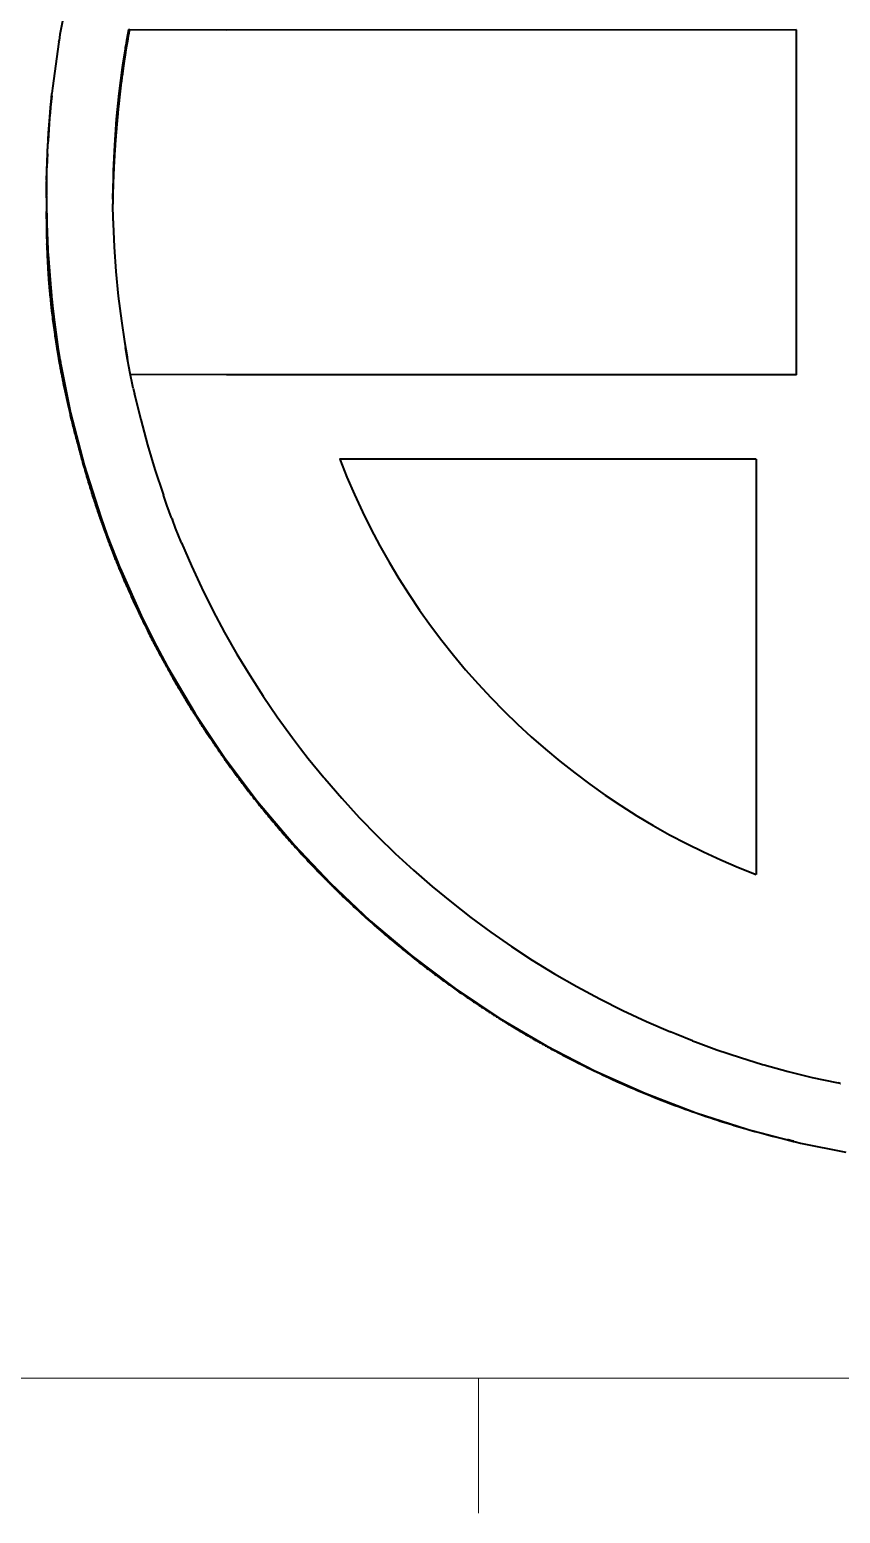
# Model space of a CAD drawing. Header units: inches. Extents: x 0.3 to 10.7, y 0.3 to 8.2.
# Drawn here: x 1.501 to 2.703, y 0.3 to 2.498 of the extents above; entities that cross this region are included whole.
import ezdxf

# ---------------------------------------------------------------- set-up
doc = ezdxf.new("R2010")
doc.units = ezdxf.units.IN
doc.header["$LTSCALE"] = 0.03937
doc.header["$MEASUREMENT"] = 0
doc.layers.add('Border', color=7, linetype='Continuous')
doc.layers.add('Geometries', color=7, linetype='Continuous')

msp = doc.modelspace()

# ---------------------------------------------------------------- linework, layer by layer
at = {"layer": 'Border', "linetype": 'Continuous', "lineweight": 15}
for p, q in [((0.5, 0.5), (10.5, 0.5)), ((2.1667, 0.5), (2.1667, 0.3))]:
    msp.add_line(p, q, dxfattribs=at)
at = {"layer": 'Geometries', "linetype": 'Continuous', "lineweight": 40}
for p, q in [((1.6478, 2.4979), (1.6449, 2.482)), ((1.6479, 2.4981), (1.6478, 2.4979)), ((1.6496, 2.498), (1.6479, 2.498)), ((1.7932, 2.4975), (1.6496, 2.498)), ((2.6379, 2.4976), (1.7932, 2.4975)), ((2.6379, 1.9866), (2.6379, 2.4976)), ((1.5445, 2.4798), (1.5449, 2.482)), ((1.5451, 2.482), (1.545, 2.4817)), ((1.545, 2.4816), (1.5451, 2.4819)), ((1.545, 2.4817), (1.545, 2.4816)), ((1.545, 2.4816), (1.545, 2.4816)), ((1.5451, 2.4824), (1.5451, 2.4821)), ((1.6428, 2.4696), (1.6391, 2.4459)), ((1.6429, 2.4701), (1.6428, 2.4696)), ((1.6431, 2.4715), (1.6429, 2.4701)), ((1.6442, 2.4776), (1.6431, 2.4715)), ((1.6449, 2.4815), (1.6447, 2.4808)), ((1.6447, 2.4808), (1.6447, 2.4805)), ((1.6449, 2.482), (1.6449, 2.4817)), ((1.6449, 2.4817), (1.6449, 2.4815)), ((1.6391, 2.4459), (1.6389, 2.4447)), ((1.5287, 2.3353), (1.5343, 2.4033)), ((1.5341, 2.4001), (1.5344, 2.4033)), ((1.5286, 2.3332), (1.5287, 2.3353)), ((1.5268, 2.289), (1.5283, 2.3278)), ((1.5277, 2.3138), (1.5273, 2.3063)), ((1.5277, 2.3138), (1.528, 2.3214)), ((1.5277, 2.3139), (1.5277, 2.3138)), ((1.5283, 2.3278), (1.5284, 2.329)), ((1.5263, 2.2578), (1.5268, 2.289)), ((1.5273, 2.3063), (1.5271, 2.2998)), ((1.6252, 2.2885), (1.6251, 2.2848)), ((1.5265, 2.2756), (1.5265, 2.276)), ((1.5265, 2.2755), (1.5265, 2.2756)), ((1.5265, 2.2752), (1.5265, 2.2755)), ((1.6248, 2.2658), (1.6247, 2.2554)), ((1.6249, 2.2737), (1.6248, 2.2674)), ((1.6248, 2.2674), (1.6248, 2.2658)), ((1.6251, 2.2825), (1.6249, 2.2737)), ((1.6251, 2.2848), (1.6251, 2.2825)), ((1.5262, 2.2515), (1.5262, 2.2523)), ((1.5262, 2.251), (1.5262, 2.2522)), ((1.5262, 2.2519), (1.5262, 2.2518)), ((1.5262, 2.2518), (1.5262, 2.2518)), ((1.5262, 2.2515), (1.5262, 2.2513)), ((1.5262, 2.2513), (1.5262, 2.2515)), ((1.5262, 2.2513), (1.5262, 2.251)), ((1.5262, 2.251), (1.5262, 2.2513)), ((1.5262, 2.251), (1.5262, 2.251)), ((1.5262, 2.251), (1.5262, 2.25)), ((1.5262, 2.2509), (1.5262, 2.251)), ((1.5262, 2.251), (1.5262, 2.2499)), ((1.5262, 2.25), (1.5262, 2.2509)), ((1.5262, 2.25), (1.5262, 2.25)), ((1.5262, 2.25), (1.5262, 2.25)), ((1.5262, 2.25), (1.5262, 2.2499)), ((1.5262, 2.2499), (1.5262, 2.25)), ((1.5262, 2.249), (1.5262, 2.2499)), ((1.5262, 2.249), (1.5262, 2.2499)), ((1.5262, 2.2499), (1.5262, 2.2488)), ((1.5262, 2.2497), (1.5262, 2.2488)), ((1.5262, 2.2488), (1.5262, 2.249)), ((1.5262, 2.2487), (1.5262, 2.249)), ((1.5262, 2.2488), (1.5262, 2.2487)), ((1.5262, 2.2488), (1.5262, 2.2487)), ((1.5262, 2.2488), (1.5262, 2.2473)), ((1.5262, 2.2487), (1.5262, 2.248)), ((1.5262, 2.2483), (1.5262, 2.248)), ((1.5262, 2.248), (1.5262, 2.2457)), ((1.5262, 2.248), (1.5262, 2.248)), ((1.5262, 2.2457), (1.5262, 2.2209)), ((1.5263, 2.2546), (1.5263, 2.2578)), ((1.5262, 2.2522), (1.5263, 2.2546)), ((1.5262, 2.248), (1.5262, 2.2476)), ((1.5262, 2.2473), (1.5263, 2.2426)), ((1.5263, 2.2461), (1.5263, 2.246)), ((1.5263, 2.2426), (1.5268, 2.2108)), ((1.6247, 2.2554), (1.6247, 2.2509)), ((1.6247, 2.2498), (1.6247, 2.2553)), ((1.6247, 2.2509), (1.6247, 2.2502)), ((1.6247, 2.2502), (1.6247, 2.2499)), ((1.6247, 2.2499), (1.6247, 2.2484)), ((1.6247, 2.249), (1.6247, 2.2498)), ((1.6247, 2.247), (1.6247, 2.2484)), ((1.6247, 2.247), (1.6247, 2.2393)), ((1.6252, 2.2577), (1.6252, 2.2577)), ((1.5262, 2.2209), (1.5262, 2.2194)), ((1.6247, 2.2386), (1.6247, 2.2393)), ((1.6251, 2.2172), (1.6247, 2.2386)), ((1.6248, 2.2394), (1.6248, 2.2399)), ((1.5262, 2.2193), (1.5262, 2.2195)), ((1.5262, 2.2193), (1.5262, 2.2194)), ((1.5262, 2.2193), (1.5262, 2.2192)), ((1.5262, 2.2187), (1.5262, 2.2193)), ((1.5262, 2.2188), (1.5262, 2.2183)), ((1.5262, 2.2187), (1.5262, 2.2183)), ((1.5268, 2.211), (1.5268, 2.2109)), ((1.5268, 2.2108), (1.5283, 2.1725)), ((1.5268, 2.2108), (1.5268, 2.2108)), ((1.6251, 2.2149), (1.6251, 2.2172)), ((1.5283, 2.1725), (1.5278, 2.1825)), ((1.5283, 2.1725), (1.5284, 2.1708)), ((1.5288, 2.1648), (1.5287, 2.1651)), ((1.5287, 2.1651), (1.5343, 2.0967)), ((1.529, 2.1613), (1.5288, 2.1648)), ((1.5291, 2.1599), (1.529, 2.1613)), ((1.5343, 2.0967), (1.5345, 2.0947)), ((1.536, 2.0812), (1.5362, 2.0793)), ((1.5362, 2.0793), (1.5438, 2.0241)), ((1.5384, 2.0637), (1.5364, 2.0793)), ((1.5397, 2.0539), (1.5408, 2.0459)), ((1.5438, 2.0241), (1.5443, 2.0211)), ((1.6419, 2.0359), (1.6457, 2.0133)), ((1.644, 2.0232), (1.6434, 2.027)), ((1.6443, 2.0213), (1.644, 2.0232)), ((1.5443, 2.0211), (1.5457, 2.0127)), ((1.5464, 2.0088), (1.5477, 2.0012)), ((1.5477, 2.0012), (1.548, 1.9993)), ((1.6444, 2.0207), (1.6443, 2.0213)), ((1.6465, 2.0094), (1.6444, 2.0207)), ((1.6457, 2.0133), (1.6458, 2.0131)), ((1.6458, 2.0131), (1.6459, 2.0127)), ((1.6459, 2.0127), (1.6459, 2.0124)), ((1.6459, 2.0124), (1.6465, 2.0094)), ((1.6488, 1.9967), (1.6465, 2.0094)), ((1.6493, 1.9942), (1.6488, 1.9967)), ((1.6494, 1.9937), (1.6493, 1.9942)), ((1.6549, 1.9668), (1.6494, 1.9937)), ((1.7931, 1.9866), (1.6507, 1.9871)), ((2.6379, 1.9866), (1.7931, 1.9866)), ((1.6549, 1.9668), (1.6568, 1.9583)), ((1.6569, 1.958), (1.6568, 1.9583)), ((2.5781, 1.8616), (1.9607, 1.8616)), ((2.5781, 1.8616), (2.5779, 1.358)), ((1.7048, 1.7938), (1.6996, 1.8083)), ((1.7117, 1.775), (1.7048, 1.7938)), ((1.7177, 1.7597), (1.7128, 1.7723)), ((1.7266, 1.7376), (1.7177, 1.7597)), ((1.6359, 1.6994), (1.6374, 1.6958)), ((1.672, 1.6191), (1.6856, 1.592)), ((1.6856, 1.592), (1.7012, 1.5624)), ((2.5779, 1.358), (2.5781, 1.2463)), ((2.452, 1.0128), (2.451, 1.0132)), ((2.4594, 1.0098), (2.452, 1.0128)), ((2.4838, 1.0001), (2.4594, 1.0098)), ((2.4838, 1.0002), (2.4838, 1.0002)), ((2.7027, 0.9369), (2.6996, 0.9376)), ((2.7027, 0.9369), (2.7032, 0.9368)), ((2.5676, 0.8682), (2.5735, 0.8666)), ((2.5735, 0.8666), (2.6246, 0.8531)), ((2.6246, 0.8534), (2.6246, 0.8534)), ((2.6246, 0.8531), (2.6334, 0.851)), ((2.6334, 0.851), (2.6365, 0.8503))]:
    msp.add_line(p, q, dxfattribs=at)
at = {"layer": 'Geometries', "linetype": 'Continuous', "lineweight": 40, "flags": 128}
for points in [[(1.5633, 2.5752), (1.562, 2.5695), (1.5463, 2.4909), (1.5449, 2.482)], [(1.6252, 2.2577), (1.6252, 2.2577), (1.6252, 2.2578), (1.6252, 2.2579), (1.6252, 2.2581), (1.6253, 2.2582), (1.6253, 2.2584), (1.6253, 2.2585), (1.6253, 2.2587), (1.6253, 2.2589), (1.6253, 2.2591), (1.6253, 2.2593), (1.6253, 2.2595), (1.6253, 2.2598), (1.6253, 2.2601), (1.6253, 2.2603), (1.6253, 2.2605), (1.6253, 2.2607), (1.6253, 2.2609), (1.6253, 2.2612), (1.6253, 2.2614), (1.6254, 2.2618), (1.6254, 2.2622), (1.6254, 2.2624), (1.6254, 2.2626), (1.6254, 2.2629), (1.6254, 2.2631), (1.6254, 2.2634), (1.6254, 2.2636), (1.6254, 2.2639), (1.6254, 2.2643), (1.6254, 2.2647), (1.6255, 2.2651), (1.6255, 2.2656), (1.6255, 2.2661), (1.6255, 2.2667), (1.6255, 2.2673), (1.6255, 2.2679), (1.6256, 2.2685), (1.6256, 2.2689), (1.6256, 2.2692), (1.6256, 2.2696), (1.6256, 2.2699), (1.6256, 2.2702), (1.6256, 2.2705), (1.6256, 2.2708), (1.6257, 2.271), (1.6257, 2.2712), (1.6257, 2.2713), (1.6257, 2.2715), (1.6257, 2.2716), (1.6257, 2.2717), (1.6257, 2.2719), (1.6257, 2.2722), (1.6257, 2.2725), (1.6257, 2.2728), (1.6257, 2.2731), (1.6257, 2.2735), (1.6258, 2.2739), (1.6258, 2.2743), (1.6258, 2.2748), (1.6258, 2.2752), (1.6258, 2.2757), (1.6258, 2.2763), (1.6259, 2.2768), (1.6259, 2.2773), (1.6259, 2.2779), (1.6259, 2.2785), (1.626, 2.2792), (1.626, 2.2801), (1.626, 2.2809), (1.6261, 2.2817), (1.6261, 2.2827), (1.6261, 2.2837), (1.6262, 2.2847), (1.6262, 2.2858), (1.6263, 2.2868), (1.6263, 2.2879), (1.6264, 2.2891), (1.6264, 2.2903), (1.6265, 2.2916), (1.6266, 2.2929), (1.6266, 2.2943), (1.6267, 2.2957), (1.6267, 2.2966), (1.6268, 2.2975), (1.6268, 2.2984), (1.6269, 2.2993), (1.6269, 2.3002), (1.627, 2.3012), (1.627, 2.3021), (1.6271, 2.303), (1.6271, 2.3042), (1.6272, 2.3053), (1.6273, 2.3063), (1.6273, 2.3074), (1.6274, 2.3084), (1.6275, 2.3095), (1.6275, 2.3105), (1.6276, 2.3115), (1.6276, 2.3125), (1.6277, 2.3134), (1.6277, 2.3143), (1.6278, 2.3152), (1.6278, 2.316), (1.6279, 2.3167), (1.6279, 2.3175), (1.628, 2.3182), (1.628, 2.3189), (1.6281, 2.3195), (1.6281, 2.3202), (1.6281, 2.3208), (1.6282, 2.3214), (1.6282, 2.3218), (1.6282, 2.3222), (1.6283, 2.3226), (1.6283, 2.323), (1.6283, 2.3233), (1.6283, 2.3236), (1.6283, 2.3239), (1.6284, 2.3241), (1.6284, 2.3243), (1.6284, 2.3246), (1.6284, 2.3247), (1.6284, 2.3249), (1.6284, 2.325), (1.6284, 2.3252), (1.6285, 2.3254), (1.6285, 2.3257), (1.6285, 2.326), (1.6285, 2.3263), (1.6285, 2.3266), (1.6286, 2.327), (1.6286, 2.3274), (1.6286, 2.3278), (1.6286, 2.3283), (1.6287, 2.3287), (1.6287, 2.3292), (1.6287, 2.3297), (1.6288, 2.3303), (1.6288, 2.3308), (1.6289, 2.3314), (1.6289, 2.3321), (1.629, 2.3328), (1.629, 2.3335), (1.6291, 2.3342), (1.6291, 2.335), (1.6292, 2.3366), (1.6294, 2.3382), (1.6295, 2.3398), (1.6296, 2.3414), (1.6297, 2.343), (1.6298, 2.3445), (1.63, 2.346), (1.6301, 2.3474), (1.6302, 2.3489), (1.6303, 2.3504), (1.6304, 2.3519), (1.6306, 2.3534), (1.6307, 2.3549), (1.6308, 2.3563), (1.6309, 2.3577), (1.6311, 2.359), (1.6312, 2.3604), (1.6313, 2.3617), (1.6314, 2.3632), (1.6316, 2.3646), (1.6317, 2.3661), (1.6318, 2.3676), (1.632, 2.3691), (1.6321, 2.3706), (1.6323, 2.3722), (1.6324, 2.3738), (1.6326, 2.3754), (1.6327, 2.377), (1.6329, 2.3787), (1.6331, 2.3804), (1.6332, 2.3822), (1.6334, 2.3839), (1.6336, 2.3857), (1.6338, 2.3876), (1.634, 2.389), (1.6341, 2.3905), (1.6343, 2.392), (1.6344, 2.3935), (1.6346, 2.3951), (1.6349, 2.3973), (1.6351, 2.3996), (1.6354, 2.4018), (1.6356, 2.404), (1.6359, 2.4062), (1.6361, 2.4083), (1.6364, 2.4107), (1.6367, 2.413), (1.637, 2.4152), (1.6372, 2.4175), (1.6375, 2.4197), (1.6378, 2.4218), (1.6381, 2.4239), (1.6383, 2.426), (1.6386, 2.4281), (1.6389, 2.4301), (1.6392, 2.4322), (1.6394, 2.4342), (1.6397, 2.4362), (1.64, 2.4381), (1.6402, 2.4401), (1.6405, 2.442), (1.6408, 2.4438), (1.641, 2.4457), (1.6413, 2.4475), (1.6416, 2.4493), (1.6418, 2.451), (1.6421, 2.4528), (1.6423, 2.4545), (1.6428, 2.4575), (1.6433, 2.4606), (1.6438, 2.4637), (1.6446, 2.4689), (1.6454, 2.4741), (1.6463, 2.4792), (1.6472, 2.4844), (1.648, 2.4889), (1.6488, 2.4934), (1.649, 2.4945), (1.6492, 2.4957), (1.6494, 2.4969), (1.6496, 2.498)], [(1.5445, 2.4798), (1.5352, 2.4115), (1.5343, 2.4033)], [(1.6447, 2.4805), (1.6446, 2.48), (1.6442, 2.4776)], [(1.6389, 2.4447), (1.6385, 2.4419), (1.6335, 2.4037), (1.6297, 2.3654), (1.6269, 2.327)], [(1.5324, 2.3828), (1.5332, 2.3915), (1.5341, 2.4001)], [(1.5294, 2.3454), (1.5311, 2.3684), (1.5324, 2.3828)], [(1.5286, 2.3332), (1.5285, 2.3311), (1.5284, 2.329)], [(1.5288, 2.3352), (1.5294, 2.3453), (1.5294, 2.3454)], [(1.5277, 2.3139), (1.5277, 2.314), (1.5278, 2.3158), (1.5278, 2.3175), (1.5279, 2.3193), (1.528, 2.3211), (1.5281, 2.3229), (1.5282, 2.3247), (1.5283, 2.3266), (1.5284, 2.3284), (1.5284, 2.3292)], [(1.528, 2.3214), (1.5281, 2.3221), (1.5284, 2.3278)], [(1.6269, 2.327), (1.6269, 2.327), (1.6252, 2.289)], [(1.5265, 2.276), (1.5271, 2.299), (1.5271, 2.2998)], [(1.5265, 2.276), (1.5265, 2.2761), (1.5265, 2.2775), (1.5265, 2.2789), (1.5266, 2.2801), (1.5266, 2.2812), (1.5266, 2.2823), (1.5266, 2.2832), (1.5267, 2.2843), (1.5267, 2.2852), (1.5267, 2.286), (1.5267, 2.2867), (1.5267, 2.2874), (1.5267, 2.2879), (1.5268, 2.2883), (1.5268, 2.2886), (1.5268, 2.2888), (1.5268, 2.2889), (1.5268, 2.289)], [(1.6252, 2.289), (1.6252, 2.2885), (1.6252, 2.2885)], [(1.5262, 2.2513), (1.5262, 2.2513), (1.5262, 2.2513), (1.5262, 2.2513), (1.5262, 2.2513), (1.5262, 2.2513), (1.5262, 2.2513), (1.5262, 2.2513), (1.5262, 2.2513), (1.5262, 2.2513), (1.5262, 2.2513), (1.5262, 2.2514), (1.5262, 2.2514), (1.5262, 2.2514), (1.5262, 2.2514), (1.5262, 2.2514), (1.5262, 2.2514), (1.5262, 2.2514), (1.5262, 2.2514), (1.5262, 2.2514), (1.5262, 2.2515), (1.5262, 2.2515), (1.5262, 2.2515), (1.5262, 2.2515), (1.5262, 2.2515), (1.5262, 2.2515), (1.5262, 2.2515), (1.5262, 2.2515), (1.5262, 2.2515), (1.5262, 2.2516), (1.5262, 2.2516), (1.5262, 2.2516), (1.5262, 2.2516), (1.5262, 2.2516), (1.5262, 2.2516), (1.5262, 2.2516), (1.5262, 2.2517), (1.5262, 2.2517), (1.5262, 2.2517), (1.5262, 2.2517), (1.5262, 2.2517), (1.5262, 2.2517), (1.5262, 2.2517), (1.5262, 2.2518), (1.5262, 2.2518), (1.5262, 2.2518), (1.5262, 2.2518)], [(1.5262, 2.2488), (1.5262, 2.2483), (1.5262, 2.2483)], [(1.5262, 2.248), (1.5262, 2.248), (1.5262, 2.248), (1.5262, 2.248), (1.5262, 2.2479), (1.5262, 2.2479), (1.5262, 2.2479), (1.5262, 2.2479), (1.5262, 2.2478), (1.5262, 2.2478), (1.5262, 2.2478), (1.5262, 2.2477), (1.5262, 2.2477), (1.5262, 2.2477), (1.5262, 2.2477), (1.5262, 2.2476), (1.5262, 2.2476), (1.5262, 2.2476), (1.5262, 2.2475), (1.5262, 2.2475), (1.5262, 2.2475), (1.5262, 2.2474), (1.5262, 2.2474), (1.5262, 2.2474), (1.5262, 2.2473), (1.5262, 2.2473), (1.5262, 2.2473), (1.5262, 2.2472), (1.5262, 2.2472), (1.5262, 2.2472), (1.5262, 2.2471), (1.5262, 2.2471), (1.5262, 2.247), (1.5262, 2.247), (1.5262, 2.2469), (1.5262, 2.2469), (1.5262, 2.2469), (1.5262, 2.2468), (1.5262, 2.2468), (1.5262, 2.2467), (1.5262, 2.2467), (1.5262, 2.2467), (1.5262, 2.2466), (1.5262, 2.2466), (1.5262, 2.2465), (1.5262, 2.2465), (1.5262, 2.2464), (1.5262, 2.2464), (1.5262, 2.2463), (1.5262, 2.2463), (1.5262, 2.2462), (1.5262, 2.2462), (1.5262, 2.2462), (1.5262, 2.2461), (1.5263, 2.2461)], [(1.6248, 2.2399), (1.6249, 2.2406), (1.6249, 2.2421), (1.6249, 2.2435), (1.6249, 2.245), (1.625, 2.2464), (1.625, 2.2477), (1.625, 2.2489), (1.625, 2.2501), (1.6251, 2.2511), (1.6251, 2.2521), (1.6251, 2.2532), (1.6251, 2.2541), (1.6251, 2.2541)], [(1.6251, 2.2541), (1.6252, 2.2549), (1.6252, 2.2552)], [(1.6252, 2.2552), (1.6252, 2.2556), (1.6252, 2.2563), (1.6252, 2.2568), (1.6252, 2.2572), (1.6252, 2.2575), (1.6252, 2.2577), (1.6252, 2.2577)], [(1.6252, 2.2552), (1.6252, 2.2552), (1.6252, 2.2555), (1.6252, 2.2559), (1.6252, 2.2561), (1.6252, 2.2563), (1.6252, 2.2565), (1.6252, 2.2567), (1.6252, 2.2568), (1.6252, 2.257), (1.6252, 2.2571), (1.6252, 2.2572), (1.6252, 2.2573), (1.6252, 2.2574), (1.6252, 2.2575), (1.6252, 2.2576), (1.6252, 2.2577)], [(1.5273, 2.196), (1.5269, 2.206), (1.5264, 2.2286)], [(1.6248, 2.2386), (1.6248, 2.2391), (1.6248, 2.2394)], [(1.5262, 2.2192), (1.5262, 2.2188), (1.5262, 2.2188)], [(1.5267, 2.2119), (1.5268, 2.2115), (1.5268, 2.2112), (1.5268, 2.211), (1.5268, 2.211)], [(1.5268, 2.2109), (1.5268, 2.2109), (1.5268, 2.2108)], [(1.6251, 2.2149), (1.6252, 2.213), (1.6253, 2.2102)], [(1.6253, 2.2102), (1.6267, 2.1763), (1.6292, 2.1396), (1.6327, 2.103), (1.6373, 2.0666), (1.6419, 2.0359)], [(1.5267, 2.1807), (1.5268, 2.1803), (1.5268, 2.18), (1.5268, 2.1798), (1.5268, 2.1797), (1.5268, 2.1797)], [(1.5268, 2.1797), (1.5268, 2.1797), (1.5268, 2.1798), (1.5268, 2.18), (1.5268, 2.1803), (1.5267, 2.1807), (1.5267, 2.1807)], [(1.5268, 2.1797), (1.5268, 2.1797)], [(1.5268, 2.1797), (1.5268, 2.1791), (1.5268, 2.1784), (1.5268, 2.1777), (1.5269, 2.1769), (1.5269, 2.1761), (1.5269, 2.1753), (1.5269, 2.1746), (1.527, 2.1739), (1.527, 2.1732), (1.527, 2.1727), (1.527, 2.1723), (1.527, 2.1719), (1.527, 2.1716), (1.5271, 2.1712), (1.5271, 2.1709), (1.5271, 2.1706), (1.5271, 2.1704), (1.5271, 2.1702), (1.5271, 2.17), (1.5271, 2.1698), (1.5271, 2.1697), (1.5271, 2.1696), (1.5271, 2.1695), (1.5271, 2.1692), (1.5271, 2.169), (1.5272, 2.1687), (1.5272, 2.1684), (1.5272, 2.168), (1.5272, 2.1677), (1.5272, 2.1673), (1.5272, 2.1669), (1.5272, 2.1664), (1.5273, 2.166), (1.5273, 2.1655), (1.5273, 2.165), (1.5273, 2.1644), (1.5273, 2.1639), (1.5274, 2.1633), (1.5274, 2.1626), (1.5274, 2.162), (1.5275, 2.1613), (1.5275, 2.1606), (1.5275, 2.1599), (1.5276, 2.1592), (1.5276, 2.1584), (1.5276, 2.1576), (1.5277, 2.1568), (1.5277, 2.156), (1.5278, 2.1544), (1.5279, 2.1529), (1.528, 2.151), (1.5281, 2.1492), (1.5282, 2.1474), (1.5283, 2.1455), (1.5284, 2.1436), (1.5285, 2.1417), (1.5286, 2.1399), (1.5287, 2.1381), (1.5289, 2.1361), (1.529, 2.1341), (1.5291, 2.1322), (1.5293, 2.1303), (1.5294, 2.1284), (1.5295, 2.1266), (1.5297, 2.1248), (1.5298, 2.1229), (1.53, 2.121), (1.5302, 2.1183), (1.5304, 2.1156), (1.5307, 2.1129), (1.5309, 2.1101), (1.5312, 2.1073), (1.5314, 2.1045), (1.5317, 2.1016), (1.532, 2.0988), (1.5323, 2.0959), (1.5326, 2.0929), (1.5328, 2.0906), (1.5331, 2.0883), (1.5334, 2.0859), (1.5336, 2.0835), (1.5339, 2.0812), (1.5343, 2.0781), (1.5346, 2.0751), (1.535, 2.072), (1.5354, 2.0689), (1.5358, 2.0658), (1.5362, 2.0627), (1.5366, 2.0596), (1.537, 2.0565), (1.5375, 2.0534), (1.538, 2.0499), (1.5385, 2.0463), (1.5386, 2.0454), (1.5388, 2.0444), (1.5389, 2.0435), (1.539, 2.0426), (1.5392, 2.0416), (1.5393, 2.0407), (1.5395, 2.0398), (1.5396, 2.0389), (1.5397, 2.038), (1.5399, 2.0372), (1.54, 2.0364), (1.5401, 2.0356), (1.5402, 2.0348), (1.5403, 2.0341), (1.5404, 2.0335), (1.5405, 2.0328), (1.5406, 2.0322), (1.5408, 2.0314), (1.5409, 2.0308), (1.541, 2.0301), (1.5411, 2.0295), (1.5412, 2.0289), (1.5413, 2.0283), (1.5413, 2.0278), (1.5414, 2.0273), (1.5415, 2.0268), (1.5416, 2.0264), (1.5416, 2.026), (1.5417, 2.0256), (1.5418, 2.0252), (1.5418, 2.0249), (1.5418, 2.0247), (1.5419, 2.0245), (1.5419, 2.0243), (1.5419, 2.0241), (1.542, 2.024), (1.542, 2.0238), (1.542, 2.0237), (1.542, 2.0236), (1.5421, 2.0234), (1.5421, 2.0232), (1.5421, 2.023), (1.5422, 2.0227), (1.5422, 2.0224), (1.5423, 2.022), (1.5423, 2.0217), (1.5424, 2.0212), (1.5425, 2.0208), (1.5426, 2.0203), (1.5426, 2.0199), (1.5427, 2.0193), (1.5428, 2.0188), (1.5429, 2.0182), (1.543, 2.0177), (1.5431, 2.017), (1.5432, 2.0165), (1.5433, 2.0159), (1.5434, 2.0153), (1.5435, 2.0146), (1.5436, 2.014), (1.5438, 2.0133), (1.5439, 2.0126), (1.544, 2.0119), (1.5442, 2.0105), (1.5445, 2.009), (1.5448, 2.0075), (1.545, 2.006), (1.5453, 2.0045), (1.5456, 2.0029), (1.5459, 2.0014), (1.5462, 1.9998), (1.5465, 1.9982), (1.5468, 1.9965), (1.5471, 1.9948), (1.5474, 1.9931), (1.5477, 1.9913), (1.5481, 1.9896), (1.5484, 1.9878), (1.5488, 1.9859), (1.5491, 1.9842), (1.5494, 1.9825), (1.5498, 1.9808), (1.5501, 1.9791), (1.5505, 1.9773), (1.5508, 1.9755), (1.5512, 1.9737), (1.5516, 1.9717), (1.552, 1.9696), (1.5525, 1.9675), (1.5529, 1.9654), (1.5534, 1.9633), (1.5538, 1.9611), (1.5543, 1.9589), (1.5548, 1.9567), (1.5553, 1.9545), (1.5558, 1.9522), (1.5563, 1.9499), (1.5568, 1.9477), (1.5573, 1.9453), (1.5578, 1.943), (1.5583, 1.941), (1.5587, 1.9389), (1.5592, 1.9369), (1.5597, 1.9348), (1.5602, 1.9327), (1.5607, 1.9306), (1.5612, 1.9286), (1.5616, 1.9266), (1.5621, 1.9245), (1.5626, 1.9225), (1.5631, 1.9204), (1.5637, 1.918), (1.5643, 1.9157), (1.5649, 1.9133), (1.5655, 1.9108), (1.5661, 1.9084), (1.5667, 1.9059), (1.5674, 1.9034), (1.568, 1.9009), (1.5686, 1.8985), (1.5693, 1.8961), (1.5699, 1.8936), (1.5706, 1.8911), (1.5712, 1.8887), (1.5719, 1.8862), (1.573, 1.8823), (1.574, 1.8785), (1.575, 1.8751)], [(1.5278, 2.1825), (1.5278, 2.1828), (1.5273, 2.196)], [(1.5284, 2.1708), (1.5285, 2.1687), (1.5287, 2.1651)], [(1.5288, 2.1648), (1.5289, 2.1629), (1.5289, 2.1626)], [(1.5289, 2.1626), (1.529, 2.1606), (1.5291, 2.1599)], [(1.5345, 2.0947), (1.5352, 2.0884), (1.536, 2.0812)], [(1.5397, 2.0539), (1.5386, 2.0618), (1.5384, 2.0637)], [(1.5446, 2.0212), (1.542, 2.0374), (1.5408, 2.0459)], [(1.6419, 2.0359), (1.6428, 2.0302), (1.6434, 2.027)], [(1.5457, 2.0127), (1.5463, 2.0089), (1.5464, 2.0088)], [(1.5494, 1.9924), (1.5493, 1.9928), (1.5492, 1.9932), (1.5492, 1.9936), (1.5491, 1.9941), (1.549, 1.9945), (1.5489, 1.9951), (1.5488, 1.9956), (1.5487, 1.9962), (1.5486, 1.9968), (1.5485, 1.9974), (1.5484, 1.9981), (1.5483, 1.9988), (1.5482, 1.9992), (1.5481, 1.9997), (1.548, 2.0002), (1.548, 2.0007), (1.5479, 2.0011), (1.5479, 2.0013)], [(1.548, 1.9993), (1.562, 1.9303), (1.5821, 1.8527), (1.6066, 1.7759), (1.6164, 1.7487)], [(1.5497, 1.9904), (1.5497, 1.9905), (1.5497, 1.9907), (1.5497, 1.9909), (1.5496, 1.9911), (1.5496, 1.9914), (1.5495, 1.9917), (1.5494, 1.992), (1.5494, 1.9924), (1.5494, 1.9924)], [(1.5498, 1.9899), (1.5498, 1.9899), (1.5498, 1.9899), (1.5498, 1.9899), (1.5498, 1.99), (1.5498, 1.9901), (1.5498, 1.9902), (1.5498, 1.9903), (1.5497, 1.9904)], [(1.5498, 1.9899), (1.5498, 1.9899)], [(1.6569, 1.958), (1.6569, 1.9578), (1.6659, 1.9203), (1.6759, 1.8831), (1.687, 1.8463)], [(1.575, 1.8751), (1.5751, 1.8745), (1.5758, 1.8719), (1.5764, 1.8694), (1.5771, 1.867), (1.5778, 1.8645), (1.5784, 1.8621), (1.5791, 1.8596), (1.5799, 1.8566), (1.5808, 1.8536), (1.5816, 1.8506), (1.5825, 1.8477), (1.5833, 1.8448), (1.5841, 1.8419), (1.585, 1.839), (1.5858, 1.8362), (1.5866, 1.8334), (1.5874, 1.8306), (1.5883, 1.8279), (1.5891, 1.8252), (1.5899, 1.8226), (1.5907, 1.82), (1.5915, 1.8173), (1.5923, 1.8147), (1.5931, 1.8121), (1.5939, 1.8096), (1.5947, 1.8071), (1.5955, 1.8046), (1.5963, 1.8022), (1.5971, 1.7998), (1.5978, 1.7974), (1.5983, 1.7961), (1.5987, 1.7948), (1.5991, 1.7934), (1.5996, 1.7921), (1.6, 1.7909), (1.6004, 1.7896), (1.6008, 1.7884), (1.6013, 1.7871), (1.6017, 1.7858), (1.6021, 1.7845), (1.6026, 1.7832), (1.603, 1.782), (1.6034, 1.7809), (1.6038, 1.7797), (1.6041, 1.7786), (1.6045, 1.7776), (1.6049, 1.7765), (1.6052, 1.7755), (1.6055, 1.7745), (1.6059, 1.7736), (1.6062, 1.7727), (1.6065, 1.7719), (1.6068, 1.771), (1.6069, 1.7707), (1.607, 1.7703), (1.6071, 1.77), (1.6072, 1.7698), (1.6073, 1.7695), (1.6074, 1.7693), (1.6075, 1.769), (1.6075, 1.7689), (1.6076, 1.7687), (1.6076, 1.7685), (1.6077, 1.7684), (1.6077, 1.7683), (1.6078, 1.7681), (1.6079, 1.7679), (1.6079, 1.7677), (1.608, 1.7674), (1.6081, 1.7671), (1.6082, 1.7668), (1.6084, 1.7665), (1.6085, 1.7662), (1.6086, 1.7658), (1.6087, 1.7654), (1.6089, 1.765), (1.609, 1.7646), (1.6092, 1.7641), (1.6094, 1.7636), (1.6096, 1.7631), (1.6098, 1.7626), (1.61, 1.762), (1.6102, 1.7614), (1.6104, 1.7608), (1.6106, 1.7601), (1.6109, 1.7594), (1.6111, 1.7587), (1.6114, 1.758), (1.6117, 1.7573), (1.612, 1.7565), (1.6122, 1.7557), (1.6126, 1.7548), (1.6128, 1.754), (1.6132, 1.7532), (1.6135, 1.7523), (1.6138, 1.7515), (1.6141, 1.7506), (1.6145, 1.7496), (1.6148, 1.7487), (1.6152, 1.7477), (1.6156, 1.7467), (1.6159, 1.7456), (1.6163, 1.7446), (1.6167, 1.7435), (1.6171, 1.7424), (1.6175, 1.7414), (1.6179, 1.7404), (1.6183, 1.7393), (1.6187, 1.7383), (1.6191, 1.7372), (1.6195, 1.7362), (1.6199, 1.7352), (1.6207, 1.733), (1.6215, 1.7309), (1.6223, 1.7288), (1.6231, 1.7268), (1.6239, 1.7247), (1.6247, 1.7227), (1.6255, 1.7207), (1.6263, 1.7187), (1.6271, 1.7168), (1.6278, 1.7148), (1.6286, 1.7129), (1.6294, 1.711), (1.6301, 1.7092), (1.6308, 1.7075), (1.6315, 1.7058), (1.6322, 1.7041), (1.6329, 1.7024), (1.6337, 1.7005), (1.6345, 1.6986), (1.6352, 1.6967), (1.636, 1.6948), (1.6368, 1.693), (1.6375, 1.6912), (1.6383, 1.6895), (1.639, 1.6879), (1.6396, 1.6863), (1.6403, 1.6847), (1.6409, 1.6832), (1.6416, 1.6817), (1.6422, 1.6802), (1.6428, 1.6789), (1.6433, 1.6777), (1.6439, 1.6765), (1.6444, 1.6752), (1.6449, 1.674), (1.6455, 1.6727), (1.6461, 1.6715), (1.6468, 1.6697), (1.6476, 1.6679), (1.6484, 1.6661), (1.6492, 1.6643), (1.6501, 1.6623), (1.6511, 1.6602), (1.652, 1.6581), (1.653, 1.656), (1.6539, 1.6539), (1.6549, 1.6517), (1.6559, 1.6495), (1.6569, 1.6473), (1.6578, 1.6454), (1.6587, 1.6434), (1.6597, 1.6415), (1.6606, 1.6395), (1.661, 1.6386), (1.6615, 1.6377), (1.6619, 1.6368), (1.6623, 1.6359), (1.6627, 1.6351), (1.6631, 1.6342), (1.6635, 1.6334), (1.6638, 1.6326), (1.6642, 1.6318), (1.6646, 1.6311), (1.6649, 1.6303), (1.6653, 1.6296), (1.6656, 1.6289), (1.666, 1.6282), (1.6663, 1.6275), (1.6666, 1.6268), (1.667, 1.6261), (1.6673, 1.6255), (1.6676, 1.6249), (1.6678, 1.6244), (1.668, 1.6239), (1.6683, 1.6234), (1.6685, 1.623), (1.6687, 1.6226), (1.6689, 1.6222), (1.669, 1.6219), (1.6692, 1.6216), (1.6693, 1.6213), (1.6694, 1.6211), (1.6695, 1.6209), (1.6696, 1.6207), (1.6697, 1.6206), (1.6697, 1.6204), (1.6698, 1.6203), (1.6699, 1.6202), (1.6699, 1.62), (1.67, 1.6198), (1.6702, 1.6195), (1.6703, 1.6192), (1.6704, 1.619), (1.6706, 1.6187), (1.6707, 1.6184), (1.6709, 1.618), (1.6711, 1.6177), (1.6712, 1.6173), (1.6714, 1.617), (1.6716, 1.6166), (1.6718, 1.6161), (1.672, 1.6157), (1.6723, 1.6152), (1.6725, 1.6148), (1.6728, 1.6142), (1.6731, 1.6136), (1.6734, 1.6129), (1.6737, 1.6123), (1.674, 1.6117), (1.6743, 1.6111), (1.6746, 1.6105), (1.6749, 1.6099), (1.6752, 1.6093), (1.6755, 1.6087), (1.6759, 1.608), (1.6762, 1.6073), (1.6772, 1.6053), (1.6783, 1.6032), (1.6796, 1.6007), (1.6808, 1.5981), (1.6821, 1.5956), (1.6833, 1.5933), (1.6845, 1.591), (1.6857, 1.5887), (1.6869, 1.5864), (1.6881, 1.5841), (1.6893, 1.5817), (1.6902, 1.5802), (1.691, 1.5786), (1.6913, 1.5781), (1.6915, 1.5776), (1.6918, 1.5771), (1.692, 1.5767), (1.6922, 1.5763), (1.6925, 1.5758), (1.6927, 1.5754), (1.6929, 1.5749), (1.6931, 1.5745), (1.6933, 1.5742), (1.6935, 1.5738), (1.6937, 1.5735), (1.6939, 1.5732), (1.694, 1.5729), (1.6942, 1.5726), (1.6943, 1.5723), (1.6944, 1.5721), (1.6946, 1.5719), (1.6947, 1.5717), (1.6947, 1.5716), (1.6948, 1.5714), (1.6949, 1.5713), (1.6949, 1.5712), (1.695, 1.5712), (1.695, 1.5711), (1.6951, 1.571), (1.6951, 1.5708), (1.6952, 1.5707), (1.6953, 1.5705), (1.6954, 1.5703), (1.6956, 1.57), (1.6957, 1.5697), (1.6959, 1.5694), (1.6961, 1.5691), (1.6962, 1.5688), (1.6967, 1.568), (1.6971, 1.5671), (1.6975, 1.5664), (1.6979, 1.5656), (1.6984, 1.5648), (1.6988, 1.564), (1.6993, 1.5632), (1.6997, 1.5624), (1.7002, 1.5615), (1.7007, 1.5606), (1.7012, 1.5597), (1.7017, 1.5588), (1.7022, 1.5579), (1.7027, 1.557), (1.7032, 1.556), (1.7037, 1.555), (1.7043, 1.554), (1.7049, 1.553), (1.7054, 1.552), (1.706, 1.5509), (1.7066, 1.5498), (1.7072, 1.5487), (1.7078, 1.5477), (1.7084, 1.5467), (1.709, 1.5456), (1.7096, 1.5446), (1.7102, 1.5435), (1.7108, 1.5424), (1.7115, 1.5412), (1.7122, 1.54), (1.7129, 1.5387), (1.7137, 1.5374), (1.7144, 1.536), (1.7152, 1.5347), (1.716, 1.5333), (1.7168, 1.5319), (1.7176, 1.5305), (1.7184, 1.5291), (1.7193, 1.5276), (1.7201, 1.5262), (1.721, 1.5247), (1.7219, 1.5232), (1.7228, 1.5217), (1.7231, 1.5211), (1.7235, 1.5205), (1.7238, 1.5199), (1.7241, 1.5193), (1.7245, 1.5188), (1.7248, 1.5183), (1.7251, 1.5178), (1.7254, 1.5172), (1.7257, 1.5167), (1.726, 1.5162), (1.7263, 1.5158), (1.7265, 1.5153), (1.7268, 1.5149), (1.727, 1.5145), (1.7272, 1.5141), (1.7274, 1.5138), (1.7276, 1.5134), (1.7278, 1.5131), (1.728, 1.5128), (1.7282, 1.5126), (1.7283, 1.5123), (1.7284, 1.5121), (1.7286, 1.5119), (1.7287, 1.5117), (1.7288, 1.5115), (1.7289, 1.5114), (1.7289, 1.5113), (1.729, 1.5112), (1.7291, 1.511), (1.7292, 1.5109), (1.7293, 1.5107), (1.7294, 1.5105), (1.7296, 1.5102), (1.7298, 1.5098), (1.73, 1.5094), (1.7303, 1.5091), (1.7305, 1.5086), (1.7308, 1.5082), (1.731, 1.5078), (1.7313, 1.5074), (1.7316, 1.5069), (1.7318, 1.5065), (1.7321, 1.506), (1.7324, 1.5055), (1.7331, 1.5044), (1.7338, 1.5033), (1.7346, 1.5019), (1.7354, 1.5006), (1.7362, 1.4993), (1.737, 1.4979), (1.7379, 1.4965), (1.7387, 1.4952), (1.7396, 1.4938), (1.7404, 1.4925), (1.7412, 1.4911), (1.7421, 1.4898), (1.7429, 1.4885), (1.7437, 1.4872), (1.7445, 1.4859), (1.7451, 1.485), (1.7456, 1.4841), (1.7462, 1.4832), (1.7467, 1.4823), (1.7473, 1.4814), (1.7479, 1.4805), (1.7485, 1.4796), (1.7491, 1.4786), (1.7497, 1.4776), (1.7504, 1.4766), (1.751, 1.4756), (1.7516, 1.4746), (1.7523, 1.4736), (1.7529, 1.4726), (1.7536, 1.4716), (1.7544, 1.4703), (1.7553, 1.469), (1.7561, 1.4677), (1.757, 1.4664), (1.7579, 1.465), (1.7587, 1.4637), (1.7595, 1.4625), (1.7603, 1.4613), (1.7611, 1.46), (1.7619, 1.4588), (1.7628, 1.4575), (1.7636, 1.4563), (1.7645, 1.455), (1.7654, 1.4536), (1.7663, 1.4523), (1.7672, 1.4509), (1.7676, 1.4503), (1.768, 1.4496), (1.7685, 1.449), (1.7689, 1.4483), (1.7693, 1.4477), (1.7698, 1.447), (1.7703, 1.4463), (1.7707, 1.4457), (1.7711, 1.4451), (1.7715, 1.4445), (1.7719, 1.4439), (1.7723, 1.4433), (1.7726, 1.4428), (1.7729, 1.4424), (1.7733, 1.4419), (1.7735, 1.4415), (1.7738, 1.4411), (1.7741, 1.4407), (1.7744, 1.4403), (1.7746, 1.4399), (1.7748, 1.4396), (1.775, 1.4393), (1.7752, 1.439), (1.7754, 1.4387), (1.7756, 1.4385), (1.7758, 1.4382), (1.7759, 1.438), (1.776, 1.4378), (1.7761, 1.4377), (1.7763, 1.4375), (1.7764, 1.4374), (1.7764, 1.4372), (1.7765, 1.4371), (1.7766, 1.437), (1.7766, 1.4369), (1.7767, 1.4369), (1.7768, 1.4367), (1.7769, 1.4366), (1.777, 1.4365), (1.7771, 1.4363), (1.7772, 1.4361), (1.7779, 1.4352), (1.7785, 1.4342), (1.7793, 1.4331), (1.7801, 1.432), (1.7808, 1.4309), (1.7816, 1.4298), (1.7823, 1.4288), (1.7829, 1.4279), (1.7834, 1.4271), (1.784, 1.4263), (1.7846, 1.4254), (1.7853, 1.4245), (1.7861, 1.4234), (1.7869, 1.4222), (1.7877, 1.421), (1.7886, 1.4198), (1.7894, 1.4186), (1.7903, 1.4173), (1.7912, 1.416), (1.7922, 1.4147), (1.7931, 1.4134), (1.7941, 1.4121), (1.7951, 1.4107), (1.7961, 1.4093), (1.7971, 1.4079), (1.7981, 1.4065), (1.7992, 1.405), (1.8003, 1.4035), (1.8012, 1.4022), (1.8022, 1.4009), (1.8032, 1.3995), (1.8042, 1.3981), (1.8053, 1.3967), (1.8063, 1.3953), (1.8074, 1.3938), (1.8085, 1.3924), (1.8096, 1.3909), (1.8107, 1.3894), (1.8118, 1.3879), (1.813, 1.3864), (1.8141, 1.3848), (1.8153, 1.3833), (1.8165, 1.3817), (1.8177, 1.3801), (1.819, 1.3784), (1.8204, 1.3766), (1.8217, 1.3749), (1.823, 1.3731), (1.8244, 1.3714), (1.8258, 1.3696), (1.8272, 1.3678), (1.8286, 1.366), (1.83, 1.3642), (1.8314, 1.3624), (1.8328, 1.3606), (1.8343, 1.3587), (1.8358, 1.3569), (1.8373, 1.355), (1.8389, 1.353), (1.8405, 1.3509), (1.8421, 1.3489), (1.8438, 1.3468), (1.8455, 1.3448), (1.8472, 1.3427), (1.8489, 1.3406), (1.8507, 1.3384), (1.8524, 1.3363), (1.8542, 1.3341), (1.856, 1.3319), (1.8579, 1.3297), (1.8601, 1.3271), (1.8623, 1.3244), (1.8645, 1.3218), (1.8668, 1.3191), (1.8687, 1.3169), (1.8707, 1.3146), (1.8726, 1.3123), (1.8746, 1.3099), (1.8767, 1.3076), (1.8787, 1.3053), (1.8806, 1.3031), (1.8826, 1.3008), (1.8845, 1.2986), (1.8865, 1.2964), (1.8885, 1.2941), (1.8908, 1.2916), (1.8931, 1.289), (1.8954, 1.2865), (1.8977, 1.2839), (1.9001, 1.2813), (1.9025, 1.2787), (1.9048, 1.2761), (1.9073, 1.2735), (1.9096, 1.271), (1.9119, 1.2685), (1.9143, 1.2659), (1.9167, 1.2634), (1.9191, 1.2609), (1.9215, 1.2583), (1.9238, 1.2559), (1.9262, 1.2534), (1.9285, 1.251), (1.9309, 1.2486), (1.9333, 1.2461), (1.9357, 1.2436), (1.9381, 1.2412), (1.9406, 1.2387), (1.9431, 1.2362), (1.9456, 1.2337), (1.948, 1.2312), (1.9505, 1.2287), (1.953, 1.2263), (1.9556, 1.2238), (1.9582, 1.2212), (1.9608, 1.2187), (1.9634, 1.2161), (1.9661, 1.2135), (1.9688, 1.211), (1.9715, 1.2084), (1.9741, 1.2059), (1.9769, 1.2033), (1.9796, 1.2008), (1.9824, 1.1982), (1.9852, 1.1955), (1.9881, 1.1929), (1.9909, 1.1903), (1.9938, 1.1876), (1.9968, 1.185), (1.9997, 1.1823), (2.0028, 1.1795), (2.006, 1.1767), (2.0092, 1.1738), (2.0124, 1.171), (2.0157, 1.1681), (2.019, 1.1653), (2.0221, 1.1626), (2.0252, 1.1599), (2.0284, 1.1572), (2.0316, 1.1544), (2.0348, 1.1517), (2.038, 1.149), (2.0413, 1.1463), (2.0446, 1.1435), (2.0479, 1.1408), (2.0513, 1.1381), (2.0546, 1.1354), (2.0579, 1.1327), (2.0613, 1.13), (2.0646, 1.1272), (2.0681, 1.1245), (2.0716, 1.1217), (2.0751, 1.1189), (2.0787, 1.1162), (2.0823, 1.1134), (2.0846, 1.1116), (2.087, 1.1098), (2.0894, 1.1079), (2.0918, 1.1061), (2.0942, 1.1043), (2.0966, 1.1025), (2.099, 1.1007), (2.1013, 1.0989), (2.1037, 1.0972), (2.106, 1.0954), (2.1084, 1.0937), (2.1107, 1.092), (2.1128, 1.0904), (2.1149, 1.0889), (2.1171, 1.0873), (2.1192, 1.0858), (2.1213, 1.0843), (2.1234, 1.0828), (2.1254, 1.0813), (2.1275, 1.0798), (2.1296, 1.0784), (2.1316, 1.0769), (2.1336, 1.0755), (2.1356, 1.0741), (2.1376, 1.0727), (2.1396, 1.0713), (2.1417, 1.0699), (2.1437, 1.0685), (2.1457, 1.0671), (2.1477, 1.0658), (2.1496, 1.0644), (2.1515, 1.0631), (2.1535, 1.0618), (2.1554, 1.0605), (2.1572, 1.0592), (2.1591, 1.058), (2.1609, 1.0568), (2.1626, 1.0556), (2.1643, 1.0545), (2.166, 1.0534), (2.1677, 1.0523), (2.1693, 1.0512), (2.171, 1.0501), (2.1727, 1.0489), (2.1744, 1.0478), (2.176, 1.0468), (2.1776, 1.0457), (2.1793, 1.0447), (2.1808, 1.0437), (2.1822, 1.0427), (2.1837, 1.0418), (2.1851, 1.0409), (2.1865, 1.04), (2.1879, 1.0391), (2.1893, 1.0382), (2.1907, 1.0373), (2.192, 1.0365), (2.1933, 1.0357), (2.1946, 1.0349), (2.1959, 1.0341), (2.1971, 1.0333), (2.1983, 1.0325), (2.1996, 1.0317), (2.2008, 1.0309), (2.2021, 1.0302), (2.2033, 1.0294), (2.2045, 1.0287), (2.2056, 1.028), (2.2068, 1.0273), (2.2078, 1.0266), (2.2088, 1.026), (2.2098, 1.0254), (2.2108, 1.0248), (2.2117, 1.0242), (2.2127, 1.0237), (2.2133, 1.0233), (2.2139, 1.0229), (2.2144, 1.0226), (2.215, 1.0222), (2.2155, 1.0219), (2.216, 1.0216), (2.2165, 1.0213), (2.217, 1.021), (2.2175, 1.0207), (2.218, 1.0204), (2.2185, 1.0201), (2.219, 1.0198), (2.2194, 1.0196), (2.2198, 1.0193), (2.2202, 1.0191), (2.2205, 1.0189), (2.2208, 1.0187), (2.2211, 1.0185), (2.2214, 1.0184), (2.2216, 1.0182), (2.2217, 1.0182), (2.2219, 1.0181), (2.222, 1.018), (2.2221, 1.0179), (2.2223, 1.0178), (2.2223, 1.0178), (2.2225, 1.0177), (2.2226, 1.0176), (2.2228, 1.0175), (2.223, 1.0174), (2.2232, 1.0173), (2.2235, 1.0171), (2.2237, 1.017), (2.224, 1.0168), (2.2243, 1.0166), (2.2246, 1.0164), (2.2249, 1.0162), (2.2253, 1.016), (2.2256, 1.0158), (2.226, 1.0156), (2.2266, 1.0152), (2.2273, 1.0148), (2.228, 1.0144), (2.2287, 1.014), (2.2294, 1.0136), (2.2302, 1.0131), (2.231, 1.0127), (2.2318, 1.0122), (2.2326, 1.0117), (2.2335, 1.0112), (2.2343, 1.0107), (2.2352, 1.0102), (2.2362, 1.0096), (2.2371, 1.009), (2.2381, 1.0085), (2.2391, 1.0079), (2.2402, 1.0073), (2.2413, 1.0067), (2.2424, 1.006), (2.2435, 1.0054), (2.2446, 1.0047), (2.2458, 1.004), (2.247, 1.0034), (2.2482, 1.0027), (2.2495, 1.0019), (2.2507, 1.0012), (2.2519, 1.0005), (2.2532, 0.9998), (2.2544, 0.9991), (2.2557, 0.9984), (2.2569, 0.9977), (2.2583, 0.997), (2.2597, 0.9962), (2.2612, 0.9953), (2.2627, 0.9945), (2.2642, 0.9937), (2.2658, 0.9928), (2.2673, 0.9919), (2.2689, 0.9911), (2.2705, 0.9902), (2.2721, 0.9893), (2.2738, 0.9884), (2.2756, 0.9874), (2.2773, 0.9865), (2.2791, 0.9855), (2.2809, 0.9845), (2.2827, 0.9836), (2.2846, 0.9826), (2.2865, 0.9816), (2.2884, 0.9805), (2.2903, 0.9795), (2.2923, 0.9785), (2.2943, 0.9774), (2.2964, 0.9764), (2.2984, 0.9753), (2.3003, 0.9743), (2.3023, 0.9733), (2.3042, 0.9723), (2.3062, 0.9713), (2.3082, 0.9703), (2.3102, 0.9692), (2.3148, 0.9669), (2.3193, 0.9647), (2.3239, 0.9624), (2.3285, 0.9601), (2.3332, 0.9578), (2.3378, 0.9556), (2.3423, 0.9535), (2.3467, 0.9514), (2.3511, 0.9493), (2.3556, 0.9472), (2.3601, 0.9451), (2.3653, 0.9427), (2.3706, 0.9404), (2.3758, 0.938), (2.3811, 0.9357), (2.3864, 0.9333), (2.3918, 0.931), (2.3972, 0.9287), (2.4021, 0.9266), (2.4071, 0.9245), (2.4121, 0.9225), (2.4171, 0.9204), (2.4221, 0.9183), (2.4271, 0.9163), (2.4322, 0.9143), (2.4373, 0.9123), (2.4424, 0.9103), (2.4475, 0.9083), (2.4527, 0.9064), (2.4579, 0.9044), (2.4628, 0.9026), (2.4677, 0.9008), (2.4726, 0.899), (2.4776, 0.8972), (2.4825, 0.8954), (2.4878, 0.8936), (2.4932, 0.8917), (2.4985, 0.8899), (2.5038, 0.8881), (2.5092, 0.8863), (2.5146, 0.8845), (2.5197, 0.8829), (2.5248, 0.8812), (2.53, 0.8796), (2.5351, 0.878), (2.5403, 0.8764), (2.5455, 0.8748), (2.5507, 0.8732), (2.556, 0.8717), (2.5612, 0.8701), (2.5646, 0.8691)], [(1.687, 1.8463), (1.687, 1.8463), (1.6991, 1.8097), (1.6996, 1.8083)], [(1.7117, 1.775), (1.7123, 1.7735), (1.7128, 1.7723)], [(1.6164, 1.7487), (1.6356, 1.7), (1.6359, 1.6994)], [(1.7266, 1.7376), (1.7411, 1.7038), (1.756, 1.6716)], [(1.6374, 1.6958), (1.6688, 1.6258), (1.672, 1.6191)], [(1.756, 1.6716), (1.7566, 1.6704), (1.773, 1.6375), (1.7902, 1.605), (1.8084, 1.5731), (1.8274, 1.5416), (1.8473, 1.5106), (1.8681, 1.4801), (1.8683, 1.4799)], [(1.7012, 1.5624), (1.7057, 1.5542), (1.7464, 1.485), (1.7909, 1.4184), (1.8392, 1.3544), (1.8913, 1.2928), (1.8933, 1.2906)], [(1.8683, 1.4799), (1.8908, 1.4489), (1.9026, 1.4332)], [(1.9026, 1.4332), (1.9142, 1.4184), (1.9373, 1.3901)], [(1.9373, 1.3901), (1.9386, 1.3886), (1.9638, 1.3595), (1.9898, 1.3311), (2.0167, 1.3034), (2.0432, 1.2777), (2.0702, 1.2527), (2.0979, 1.2286), (2.1263, 1.2052), (2.1553, 1.1827), (2.1849, 1.1609), (2.2152, 1.1398), (2.2461, 1.1197), (2.2789, 1.0995), (2.3123, 1.0803), (2.3462, 1.062), (2.3806, 1.0448), (2.4155, 1.0285), (2.451, 1.0132)], [(1.8931, 1.2896), (1.8931, 1.2895), (1.8931, 1.2895), (1.8932, 1.2895), (1.8932, 1.2894), (1.8933, 1.2893), (1.8934, 1.2892), (1.8935, 1.289), (1.8937, 1.2889), (1.8938, 1.2887), (1.894, 1.2885), (1.8942, 1.2883), (1.8944, 1.288), (1.8947, 1.2877), (1.8949, 1.2874), (1.8952, 1.2871), (1.8955, 1.2868), (1.8958, 1.2864), (1.8961, 1.2861), (1.8965, 1.2857), (1.8968, 1.2853), (1.8972, 1.2849), (1.8976, 1.2844), (1.898, 1.284), (1.8985, 1.2835), (1.8989, 1.283), (1.8994, 1.2825), (1.8999, 1.2819), (1.9004, 1.2813), (1.9009, 1.2807), (1.9015, 1.2801), (1.902, 1.2795), (1.9026, 1.2789), (1.9032, 1.2783), (1.9038, 1.2776), (1.9044, 1.277), (1.905, 1.2763), (1.9056, 1.2756), (1.9063, 1.2749), (1.9069, 1.2742), (1.9076, 1.2735), (1.9083, 1.2727), (1.909, 1.2719), (1.9098, 1.2711), (1.9105, 1.2703), (1.9113, 1.2695), (1.912, 1.2687), (1.9128, 1.2679), (1.9135, 1.267), (1.9143, 1.2662), (1.9151, 1.2654), (1.9159, 1.2645), (1.9167, 1.2637), (1.9175, 1.2628), (1.9183, 1.262), (1.9191, 1.2611), (1.92, 1.2602), (1.9209, 1.2592), (1.9218, 1.2583), (1.9227, 1.2574), (1.9236, 1.2564), (1.9244, 1.2555), (1.9253, 1.2546), (1.9262, 1.2537), (1.9271, 1.2528), (1.9279, 1.2519), (1.9288, 1.251), (1.9297, 1.2501), (1.9306, 1.2491), (1.9315, 1.2482), (1.9324, 1.2473), (1.9333, 1.2463), (1.9342, 1.2454), (1.9352, 1.2444), (1.9361, 1.2435), (1.9371, 1.2425), (1.9379, 1.2416), (1.9388, 1.2407), (1.9397, 1.2398), (1.9406, 1.2389), (1.9415, 1.2381), (1.9423, 1.2372), (1.9432, 1.2363), (1.9441, 1.2354), (1.9449, 1.2346), (1.9458, 1.2337), (1.9467, 1.2328), (1.9476, 1.2319), (1.9484, 1.2311), (1.9493, 1.2302), (1.9502, 1.2294), (1.951, 1.2286), (1.9518, 1.2278), (1.9526, 1.227), (1.9534, 1.2262), (1.9541, 1.2254), (1.9549, 1.2247), (1.9557, 1.224), (1.9564, 1.2232), (1.9571, 1.2225), (1.9578, 1.2218), (1.9586, 1.2211), (1.9593, 1.2204), (1.96, 1.2197), (1.9607, 1.219), (1.9614, 1.2183), (1.9621, 1.2177), (1.9627, 1.2171), (1.9633, 1.2165), (1.9639, 1.216), (1.9645, 1.2154), (1.965, 1.2149), (1.9656, 1.2143), (1.9661, 1.2138), (1.9666, 1.2133), (1.9671, 1.2129), (1.9676, 1.2124), (1.9681, 1.2119), (1.9686, 1.2115), (1.969, 1.211), (1.9695, 1.2106), (1.9699, 1.2103), (1.9702, 1.2099), (1.9706, 1.2096), (1.9709, 1.2093), (1.9712, 1.209), (1.9715, 1.2087), (1.9718, 1.2085), (1.9721, 1.2082), (1.9723, 1.208), (1.9725, 1.2078), (1.9727, 1.2076), (1.9729, 1.2074), (1.9731, 1.2073), (1.9732, 1.2071), (1.9733, 1.207), (1.9734, 1.207), (1.9735, 1.2069), (1.9735, 1.2069), (1.9735, 1.2068), (1.9736, 1.2068)], [(1.9736, 1.2068), (1.9736, 1.2068), (1.9735, 1.2068), (1.9735, 1.2069), (1.9735, 1.2069), (1.9734, 1.207), (1.9733, 1.2071), (1.9732, 1.2072), (1.973, 1.2074), (1.9729, 1.2075), (1.9727, 1.2077), (1.9725, 1.2079), (1.9722, 1.2081), (1.972, 1.2084), (1.9717, 1.2086), (1.9715, 1.2089), (1.9712, 1.2092), (1.9709, 1.2095), (1.9705, 1.2098), (1.9702, 1.2101), (1.9698, 1.2105), (1.9694, 1.2109), (1.969, 1.2113), (1.9685, 1.2117), (1.968, 1.2122), (1.9676, 1.2126), (1.967, 1.2131), (1.9665, 1.2136), (1.966, 1.2141), (1.9655, 1.2146), (1.9649, 1.2152), (1.9644, 1.2157), (1.9638, 1.2163), (1.9632, 1.2169), (1.9626, 1.2175), (1.962, 1.2181), (1.9613, 1.2187), (1.9606, 1.2194), (1.9599, 1.2201), (1.9592, 1.2208), (1.9585, 1.2215), (1.9577, 1.2222), (1.957, 1.2229), (1.9563, 1.2237), (1.9555, 1.2244), (1.9548, 1.2251), (1.954, 1.2259), (1.9532, 1.2267), (1.9524, 1.2274), (1.9516, 1.2282), (1.9508, 1.229), (1.95, 1.2298), (1.9492, 1.2307), (1.9483, 1.2316), (1.9474, 1.2324), (1.9465, 1.2333), (1.9456, 1.2342), (1.9448, 1.2351), (1.9439, 1.236), (1.943, 1.2368), (1.9422, 1.2377), (1.9413, 1.2386), (1.9404, 1.2395), (1.9395, 1.2404), (1.9387, 1.2413), (1.9378, 1.2422), (1.9369, 1.2431), (1.936, 1.244), (1.935, 1.245), (1.9341, 1.2459), (1.9332, 1.2469), (1.9322, 1.2479), (1.9313, 1.2488), (1.9304, 1.2497), (1.9296, 1.2506), (1.9287, 1.2515), (1.9278, 1.2524), (1.9269, 1.2533), (1.926, 1.2543), (1.9252, 1.2552), (1.9243, 1.2561), (1.9234, 1.257), (1.9226, 1.2579), (1.9217, 1.2588), (1.9208, 1.2598), (1.9199, 1.2607), (1.919, 1.2616), (1.9182, 1.2625), (1.9174, 1.2633), (1.9166, 1.2642), (1.9158, 1.265), (1.915, 1.2659), (1.9142, 1.2667), (1.9134, 1.2675), (1.9127, 1.2683), (1.9119, 1.2691), (1.9112, 1.2699), (1.9104, 1.2708), (1.9097, 1.2716), (1.9089, 1.2724), (1.9082, 1.2731), (1.9075, 1.2739), (1.9068, 1.2746), (1.9062, 1.2753), (1.9055, 1.276), (1.9049, 1.2767), (1.9043, 1.2774), (1.9037, 1.278), (1.9031, 1.2787), (1.9025, 1.2793), (1.902, 1.2799), (1.9014, 1.2805), (1.9009, 1.2811), (1.9003, 1.2817), (1.8998, 1.2822), (1.8993, 1.2828), (1.8988, 1.2833), (1.8984, 1.2838), (1.898, 1.2842), (1.8976, 1.2847), (1.8972, 1.2851), (1.8968, 1.2855), (1.8964, 1.2859), (1.8961, 1.2863), (1.8958, 1.2866), (1.8955, 1.287), (1.8952, 1.2873), (1.8949, 1.2876), (1.8946, 1.2879), (1.8944, 1.2882), (1.8942, 1.2884), (1.894, 1.2886), (1.8938, 1.2888), (1.8937, 1.289), (1.8935, 1.2891), (1.8934, 1.2892), (1.8933, 1.2893), (1.8932, 1.2894), (1.8932, 1.2895), (1.8931, 1.2895), (1.8931, 1.2896), (1.8931, 1.2896)], [(1.8933, 1.2906), (1.9471, 1.2338), (2.0061, 1.1779), (2.0677, 1.1259), (2.1317, 1.0776), (2.1983, 1.0331), (2.2675, 0.9924), (2.3391, 0.9554), (2.4133, 0.9223), (2.4892, 0.8933), (2.5646, 0.8691)], [(2.4838, 1.0001), (2.4853, 0.9996), (2.4879, 0.9986)], [(2.4879, 0.9986), (2.5198, 0.9869), (2.5547, 0.9752), (2.5876, 0.9651)], [(2.5876, 0.9651), (2.5898, 0.9645), (2.6252, 0.9547), (2.6609, 0.9459), (2.6969, 0.9381), (2.6996, 0.9376)], [(2.5646, 0.8691), (2.566, 0.8687), (2.5676, 0.8682)], [(2.6336, 0.8512), (2.6331, 0.8513), (2.6326, 0.8515), (2.632, 0.8516), (2.6315, 0.8517), (2.631, 0.8518), (2.6306, 0.8519), (2.6302, 0.852), (2.6298, 0.8521), (2.6294, 0.8522), (2.6291, 0.8523), (2.6288, 0.8523), (2.6286, 0.8524), (2.6284, 0.8525), (2.6282, 0.8525), (2.628, 0.8526), (2.6278, 0.8526), (2.6277, 0.8526), (2.6276, 0.8526), (2.6275, 0.8527), (2.6275, 0.8527), (2.6275, 0.8527), (2.6274, 0.8527), (2.6273, 0.8527), (2.6273, 0.8527), (2.6272, 0.8527), (2.6271, 0.8528), (2.6271, 0.8528), (2.627, 0.8528), (2.627, 0.8528), (2.6269, 0.8528), (2.6269, 0.8528), (2.6268, 0.8528), (2.6268, 0.8529), (2.6267, 0.8529), (2.6266, 0.8529), (2.6266, 0.8529), (2.6265, 0.8529), (2.6265, 0.8529), (2.6264, 0.8529), (2.6264, 0.8529), (2.6263, 0.853), (2.6263, 0.853), (2.6262, 0.853), (2.6262, 0.853), (2.6261, 0.853), (2.6261, 0.853), (2.626, 0.853), (2.626, 0.853), (2.6259, 0.8531), (2.6259, 0.8531), (2.6258, 0.8531), (2.6258, 0.8531), (2.6257, 0.8531), (2.6257, 0.8531), (2.6256, 0.8531), (2.6256, 0.8531), (2.6256, 0.8531), (2.6255, 0.8531), (2.6255, 0.8532), (2.6254, 0.8532), (2.6254, 0.8532), (2.6254, 0.8532), (2.6253, 0.8532), (2.6253, 0.8532), (2.6253, 0.8532), (2.6252, 0.8532), (2.6252, 0.8532), (2.6252, 0.8532), (2.6251, 0.8532), (2.6251, 0.8532), (2.6251, 0.8533), (2.6251, 0.8533), (2.625, 0.8533), (2.625, 0.8533), (2.625, 0.8533), (2.625, 0.8533), (2.625, 0.8533), (2.6249, 0.8533), (2.6249, 0.8533), (2.6249, 0.8533), (2.6249, 0.8533), (2.6248, 0.8533), (2.6248, 0.8533), (2.6248, 0.8533), (2.6248, 0.8533), (2.6248, 0.8533), (2.6248, 0.8533), (2.6247, 0.8533), (2.6247, 0.8533), (2.6247, 0.8533), (2.6247, 0.8533), (2.6247, 0.8534), (2.6247, 0.8534), (2.6247, 0.8534), (2.6247, 0.8534), (2.6246, 0.8534), (2.6246, 0.8534), (2.6246, 0.8534)], [(2.6365, 0.8503), (2.6437, 0.8486), (2.7107, 0.835)]]:
    msp.add_lwpolyline(points, dxfattribs=at)
at = {"layer": 'Geometries', "linetype": 'Continuous', "lineweight": 40}
for centre, radius, start, end in [((2.9481, 2.2513), 1.4218, 173.9925, 176.696), ((3.2189, 2.2474), 1.6927, 179.059, 179.8342), ((3.0867, 2.2201), 1.5605, 180.0691, 181.448), ((2.9538, 2.2491), 1.4275, 183.5811, 186.2087), ((2.9705, 2.2509), 1.4443, 186.7459, 187.4493), ((2.9591, 2.2382), 1.431, 189.973, 194.7006), ((2.9633, 2.2501), 1.0752, 201.1853, 249.0067), ((2.9594, 2.2409), 1.4274, 254.0699, 256.9268)]:
    msp.add_arc(centre, radius, start, end, dxfattribs=at)

doc.saveas('drawing.dxf')
